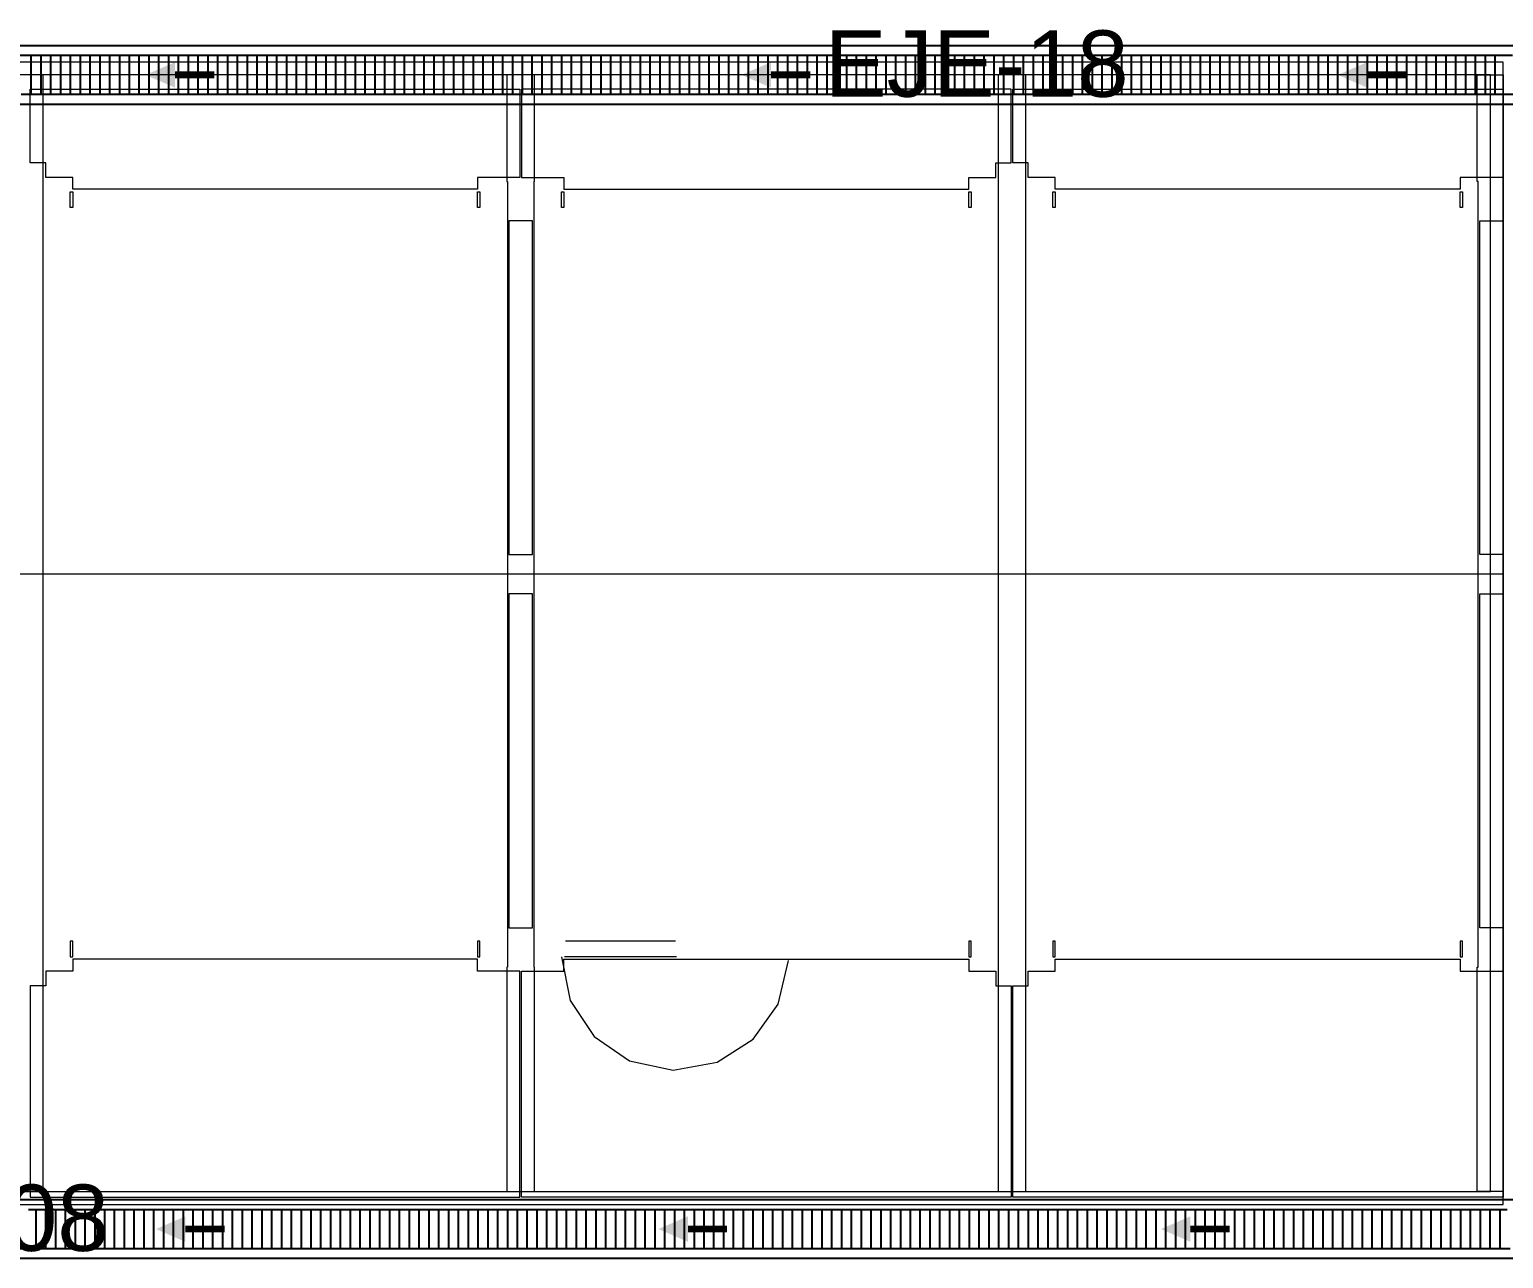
# Model space of a CAD drawing. Header units: metres. Extents: x 354768 to 355417, y 9249536 to 9250102.
# Drawn here: x 354913.1 to 354928.11, y 9249839.64 to 9249852.15 of the extents above; entities that cross this region are included whole.
import ezdxf
from ezdxf.enums import TextEntityAlignment as Align

# ---------------------------------------------------------------- set-up
doc = ezdxf.new("R2010")
doc.units = ezdxf.units.M
doc.header["$LTSCALE"] = 0.25
for name, color, linetype, lineweight in [('ARQ-BASE', 8, 'CONTINUOUS', 13), ('ARQ-TECHO', 8, 'CONTINUOUS', 13), ('ARQ-VEREDA', 9, 'CONTINUOUS', 9), ('CUNETA-S2', 6, 'CONTINUOUS', 35), ('CUNETA-S4', 30, 'CONTINUOUS', 35)]:
    doc.layers.add(name, color=color, linetype=linetype, lineweight=lineweight)
for name, color, linetype, true_color in [('CUN-FLUJO', 1, 'CONTINUOUS', 0xe60000), ('CUN-REJ-BORDE', 4, 'CONTINUOUS', 0x00aae6), ('CUN-REJ-PLATINA', 4, 'CONTINUOUS', 0x78cdf0)]:
    doc.layers.add(name, color=color, linetype=linetype, true_color=true_color)
doc.layers.add('NUDOS', color=7, linetype='CONTINUOUS')
doc.layers.add('TEXTOS', color=7, linetype='CONTINUOUS')
doc.styles.get("Standard").update_dxf_attribs({"font": 'arial.ttf'})

# ---------------------------------------------------------------- blocks, each defined once
blk = doc.blocks.new('ARQUITECTURA_BASE')
at = {"layer": 'ARQ-BASE'}
for points in [[(354918.223, 9249850.206), (354917.983, 9249850.206)], [(354917.983, 9249850.206), (354917.983, 9249846.806)], [(354918.223, 9249846.806), (354918.223, 9249850.206)], [(354927.863, 9249846.806), (354927.863, 9249850.206)], [(354927.863, 9249850.206), (354928.103, 9249850.206)], [(354928.103, 9249850.206), (354928.103, 9249846.806)], [(354917.983, 9249846.806), (354918.223, 9249846.806)], [(354928.103, 9249846.806), (354927.863, 9249846.806)], [(354918.223, 9249846.406), (354917.983, 9249846.406)], [(354917.983, 9249846.406), (354917.983, 9249843.006)], [(354918.223, 9249843.006), (354918.223, 9249846.406)], [(354927.863, 9249843.006), (354927.863, 9249846.406)], [(354927.863, 9249846.406), (354928.103, 9249846.406)], [(354928.103, 9249846.406), (354928.103, 9249843.006)], [(354917.983, 9249843.006), (354918.223, 9249843.006)], [(354928.103, 9249843.006), (354927.863, 9249843.006)]]:
    blk.add_lwpolyline(points, dxfattribs=at)
at = {"layer": 'ARQ-TECHO'}
for points in [[(354928.103, 9249851.821), (354896.888, 9249851.821)], [(354928.103, 9249840.191), (354928.103, 9249851.821)], [(354927.973, 9249851.691), (354897.018, 9249851.691)], [(354913.243, 9249851.691), (354912.963, 9249851.691)], [(354913.243, 9249840.322), (354913.243, 9249851.691)], [(354918.243, 9249851.691), (354917.963, 9249851.691)], [(354917.963, 9249851.691), (354917.963, 9249850.606)], [(354918.243, 9249850.606), (354918.243, 9249851.691)], [(354923.243, 9249851.691), (354922.963, 9249851.691)], [(354922.963, 9249851.691), (354922.963, 9249840.322)], [(354923.243, 9249840.322), (354923.243, 9249851.691)], [(354927.838, 9249850.606), (354927.838, 9249851.691)], [(354927.838, 9249851.691), (354928.103, 9249851.691)], [(354927.973, 9249840.321), (354927.973, 9249851.691)], [(354928.103, 9249851.691), (354928.103, 9249840.321)], [(354917.963, 9249850.606), (354917.968, 9249850.606)], [(354917.968, 9249850.606), (354917.968, 9249842.606)], [(354918.238, 9249842.606), (354918.238, 9249850.606)], [(354918.238, 9249850.606), (354918.243, 9249850.606)], [(354927.848, 9249850.606), (354927.838, 9249850.606)], [(354927.848, 9249842.606), (354927.848, 9249850.606)], [(354928.103, 9249846.606), (354897.018, 9249846.606)], [(354919.678, 9249842.871), (354918.558, 9249842.871)], [(354918.518, 9249842.711), (354918.607, 9249842.266), (354918.85, 9249841.901), (354919.211, 9249841.652), (354919.654, 9249841.556), (354920.101, 9249841.638), (354920.47, 9249841.874), (354920.724, 9249842.231), (354920.828, 9249842.673)], [(354919.688, 9249842.711), (354918.548, 9249842.711)], [(354917.968, 9249842.606), (354917.963, 9249842.606)], [(354917.963, 9249842.606), (354917.963, 9249840.321)], [(354918.243, 9249842.606), (354918.238, 9249842.606)], [(354918.243, 9249840.321), (354918.243, 9249842.606)], [(354927.838, 9249840.321), (354927.838, 9249842.606)], [(354927.838, 9249842.606), (354927.848, 9249842.606)], [(354897.018, 9249840.321), (354927.973, 9249840.321)], [(354912.963, 9249840.322), (354913.243, 9249840.322)], [(354917.963, 9249840.321), (354918.243, 9249840.321)], [(354922.963, 9249840.322), (354923.243, 9249840.322)], [(354928.103, 9249840.321), (354927.838, 9249840.321)], [(354896.888, 9249840.191), (354928.103, 9249840.191)]]:
    blk.add_lwpolyline(points, dxfattribs=at)
for points in [[(354913.543, 9249850.341), (354913.518, 9249850.341), (354913.518, 9249850.501), (354913.543, 9249850.501), (354913.543, 9249850.341)], [(354917.688, 9249850.341), (354917.663, 9249850.341), (354917.663, 9249850.501), (354917.688, 9249850.501), (354917.688, 9249850.341)], [(354918.543, 9249850.341), (354918.518, 9249850.341), (354918.518, 9249850.501), (354918.543, 9249850.501), (354918.543, 9249850.341)], [(354922.688, 9249850.341), (354922.663, 9249850.341), (354922.663, 9249850.501), (354922.688, 9249850.501), (354922.688, 9249850.341)], [(354923.543, 9249850.341), (354923.518, 9249850.341), (354923.518, 9249850.501), (354923.543, 9249850.501), (354923.543, 9249850.341)], [(354927.688, 9249850.341), (354927.663, 9249850.341), (354927.663, 9249850.501), (354927.688, 9249850.501), (354927.688, 9249850.341)], [(354913.518, 9249842.711), (354913.543, 9249842.711), (354913.543, 9249842.871), (354913.518, 9249842.871), (354913.518, 9249842.711)], [(354917.663, 9249842.711), (354917.688, 9249842.711), (354917.688, 9249842.871), (354917.663, 9249842.871), (354917.663, 9249842.711)], [(354922.663, 9249842.711), (354922.688, 9249842.711), (354922.688, 9249842.871), (354922.663, 9249842.871), (354922.663, 9249842.711)], [(354923.518, 9249842.711), (354923.543, 9249842.711), (354923.543, 9249842.871), (354923.518, 9249842.871), (354923.518, 9249842.711)], [(354927.663, 9249842.711), (354927.688, 9249842.711), (354927.688, 9249842.871), (354927.663, 9249842.871), (354927.663, 9249842.711)]]:
    blk.add_lwpolyline(points, close=True, dxfattribs=at)
at = {"layer": 'ARQ-VEREDA'}
for points in [[(354913.11, 9249850.796), (354913.11, 9249851.546)], [(354913.11, 9249851.546), (354918.095, 9249851.546)], [(354918.095, 9249851.546), (354918.095, 9249850.646)], [(354923.095, 9249851.546), (354918.11, 9249851.546)], [(354918.11, 9249851.546), (354918.11, 9249850.646)], [(354923.095, 9249850.796), (354923.095, 9249851.546)], [(354923.11, 9249850.796), (354923.11, 9249851.546)], [(354923.11, 9249851.546), (354928.103, 9249851.546)], [(354928.103, 9249851.546), (354928.103, 9249850.646)], [(354913.268, 9249850.796), (354913.11, 9249850.796)], [(354913.268, 9249850.646), (354913.268, 9249850.796)], [(354922.938, 9249850.646), (354922.938, 9249850.796)], [(354922.938, 9249850.796), (354923.095, 9249850.796)], [(354923.268, 9249850.796), (354923.11, 9249850.796)], [(354923.268, 9249850.646), (354923.268, 9249850.796)], [(354913.543, 9249850.646), (354913.268, 9249850.646)], [(354913.543, 9249850.526), (354913.543, 9249850.646)], [(354918.095, 9249850.646), (354917.663, 9249850.646)], [(354917.663, 9249850.646), (354917.663, 9249850.526)], [(354918.11, 9249850.646), (354918.543, 9249850.646)], [(354918.543, 9249850.646), (354918.543, 9249850.526)], [(354922.663, 9249850.646), (354922.938, 9249850.646)], [(354922.663, 9249850.526), (354922.663, 9249850.646)], [(354923.543, 9249850.646), (354923.268, 9249850.646)], [(354923.543, 9249850.526), (354923.543, 9249850.646)], [(354928.103, 9249850.646), (354927.663, 9249850.646)], [(354927.663, 9249850.646), (354927.663, 9249850.526)], [(354917.663, 9249850.526), (354913.543, 9249850.526)], [(354918.543, 9249850.526), (354922.663, 9249850.526)], [(354927.663, 9249850.526), (354923.543, 9249850.526)], [(354917.663, 9249842.686), (354913.543, 9249842.686)], [(354913.543, 9249842.686), (354913.543, 9249842.566)], [(354917.663, 9249842.566), (354917.663, 9249842.686)], [(354918.543, 9249842.566), (354918.543, 9249842.686)], [(354918.543, 9249842.686), (354922.663, 9249842.686)], [(354922.663, 9249842.686), (354922.663, 9249842.566)], [(354923.543, 9249842.566), (354923.543, 9249842.686)], [(354923.543, 9249842.686), (354927.663, 9249842.686)], [(354927.663, 9249842.686), (354927.663, 9249842.566)], [(354913.543, 9249842.566), (354913.268, 9249842.566)], [(354913.268, 9249842.566), (354913.268, 9249842.416)], [(354918.095, 9249842.566), (354917.663, 9249842.566)], [(354918.095, 9249840.266), (354918.095, 9249842.566)], [(354918.11, 9249840.266), (354918.11, 9249842.566)], [(354918.11, 9249842.566), (354918.543, 9249842.566)], [(354922.663, 9249842.566), (354922.938, 9249842.566)], [(354922.938, 9249842.566), (354922.938, 9249842.416)], [(354923.268, 9249842.416), (354923.268, 9249842.566)], [(354923.268, 9249842.566), (354923.543, 9249842.566)], [(354927.663, 9249842.566), (354928.103, 9249842.566)], [(354928.103, 9249842.566), (354928.103, 9249840.266)], [(354913.268, 9249842.416), (354913.11, 9249842.416)], [(354913.11, 9249842.416), (354913.11, 9249840.266)], [(354922.938, 9249842.416), (354923.095, 9249842.416)], [(354923.095, 9249842.416), (354923.095, 9249840.266)], [(354923.11, 9249840.266), (354923.11, 9249842.416)], [(354923.11, 9249842.416), (354923.268, 9249842.416)], [(354913.11, 9249840.266), (354918.095, 9249840.266)], [(354923.095, 9249840.266), (354918.11, 9249840.266)], [(354928.103, 9249840.266), (354923.11, 9249840.266)]]:
    blk.add_lwpolyline(points, dxfattribs=at)
blk = doc.blocks.new('CUNETAS_SISTEMA_2_CENTRO_FRENTE_SUR')
at = {"layer": 'CUN-FLUJO', "const_width": 0.07}
for points in [[(354915.09, 9249839.94), (354914.69, 9249839.94)], [(354920.204, 9249839.94), (354919.804, 9249839.94)], [(354925.319, 9249839.94), (354924.919, 9249839.94)]]:
    blk.add_lwpolyline(points, dxfattribs=at)
at = {"layer": 'CUN-FLUJO', "true_color": 0xe60000}
for points in [[(354914.39, 9249839.94), (354914.69, 9249839.81), (354914.69, 9249840.07)], [(354919.504, 9249839.94), (354919.804, 9249839.81), (354919.804, 9249840.07)], [(354924.619, 9249839.94), (354924.919, 9249839.81), (354924.919, 9249840.07)]]:
    blk.add_solid(points, dxfattribs=at)
at = {"layer": 'CUN-REJ-BORDE'}
for points in [[(354912.942, 9249840.24), (354913.193, 9249840.24), (354913.444, 9249840.24), (354913.695, 9249840.24), (354913.945, 9249840.24), (354914.196, 9249840.24), (354914.447, 9249840.24), (354914.698, 9249840.24), (354914.949, 9249840.24), (354915.2, 9249840.24), (354915.45, 9249840.24), (354915.701, 9249840.24), (354915.952, 9249840.24), (354916.203, 9249840.24), (354916.454, 9249840.24), (354916.705, 9249840.24), (354916.955, 9249840.24), (354917.206, 9249840.24), (354917.457, 9249840.24), (354917.708, 9249840.24), (354917.959, 9249840.24), (354918.21, 9249840.24), (354918.46, 9249840.24), (354918.711, 9249840.24), (354918.962, 9249840.24), (354919.213, 9249840.24), (354919.464, 9249840.24), (354919.715, 9249840.24), (354919.965, 9249840.24), (354920.216, 9249840.24), (354920.467, 9249840.24), (354920.718, 9249840.24), (354920.969, 9249840.24), (354921.219, 9249840.24), (354921.47, 9249840.24), (354921.721, 9249840.24), (354921.972, 9249840.24), (354922.223, 9249840.24), (354922.474, 9249840.24), (354922.724, 9249840.24), (354922.975, 9249840.24), (354923.226, 9249840.24), (354923.477, 9249840.24), (354923.728, 9249840.24), (354923.979, 9249840.24), (354924.229, 9249840.24), (354924.48, 9249840.24), (354924.731, 9249840.24), (354924.982, 9249840.24), (354925.233, 9249840.24), (354925.484, 9249840.24), (354925.734, 9249840.24), (354925.985, 9249840.24), (354926.236, 9249840.24), (354926.487, 9249840.24), (354926.738, 9249840.24), (354926.989, 9249840.24), (354927.239, 9249840.24), (354927.49, 9249840.24), (354927.741, 9249840.24), (354927.992, 9249840.24), (354928.243, 9249840.24)], [(354913.093, 9249840.14), (354913.344, 9249840.14), (354913.595, 9249840.14), (354913.845, 9249840.14), (354914.096, 9249840.14), (354914.347, 9249840.14), (354914.598, 9249840.14), (354914.849, 9249840.14), (354915.1, 9249840.14), (354915.35, 9249840.14), (354915.601, 9249840.14), (354915.852, 9249840.14), (354916.103, 9249840.14), (354916.354, 9249840.14), (354916.605, 9249840.14), (354916.855, 9249840.14), (354917.106, 9249840.14), (354917.357, 9249840.14), (354917.608, 9249840.14), (354917.859, 9249840.14), (354918.11, 9249840.14), (354918.36, 9249840.14), (354918.611, 9249840.14), (354918.862, 9249840.14), (354919.113, 9249840.14), (354919.364, 9249840.14), (354919.615, 9249840.14), (354919.865, 9249840.14), (354920.116, 9249840.14), (354920.367, 9249840.14), (354920.618, 9249840.14), (354920.869, 9249840.14), (354921.119, 9249840.14), (354921.37, 9249840.14), (354921.621, 9249840.14), (354921.872, 9249840.14), (354922.123, 9249840.14), (354922.374, 9249840.14), (354922.624, 9249840.14), (354922.875, 9249840.14), (354923.126, 9249840.14), (354923.377, 9249840.14), (354923.628, 9249840.14), (354923.879, 9249840.14), (354924.129, 9249840.14), (354924.38, 9249840.14), (354924.631, 9249840.14), (354924.882, 9249840.14), (354925.133, 9249840.14), (354925.384, 9249840.14), (354925.634, 9249840.14), (354925.885, 9249840.14), (354926.136, 9249840.14), (354926.387, 9249840.14), (354926.638, 9249840.14), (354926.889, 9249840.14), (354927.139, 9249840.14), (354927.39, 9249840.14), (354927.641, 9249840.14), (354927.892, 9249840.14), (354928.143, 9249840.14)], [(354928.172, 9249839.74), (354927.921, 9249839.74), (354927.67, 9249839.74), (354927.419, 9249839.74), (354927.168, 9249839.74), (354926.917, 9249839.74), (354926.666, 9249839.74), (354926.414, 9249839.74), (354926.163, 9249839.74), (354925.912, 9249839.74), (354925.661, 9249839.74), (354925.41, 9249839.74), (354925.159, 9249839.74), (354924.908, 9249839.74), (354924.657, 9249839.74), (354924.406, 9249839.74), (354924.155, 9249839.74), (354923.904, 9249839.74), (354923.653, 9249839.74), (354923.402, 9249839.74), (354923.151, 9249839.74), (354922.9, 9249839.74), (354922.649, 9249839.74), (354922.397, 9249839.74), (354922.146, 9249839.74), (354921.895, 9249839.74), (354921.644, 9249839.74), (354921.393, 9249839.74), (354921.142, 9249839.74), (354920.891, 9249839.74), (354920.64, 9249839.74), (354920.389, 9249839.74), (354920.138, 9249839.74), (354919.887, 9249839.74), (354919.636, 9249839.74), (354919.385, 9249839.74), (354919.134, 9249839.74), (354918.883, 9249839.74), (354918.631, 9249839.74), (354918.38, 9249839.74), (354918.129, 9249839.74), (354917.878, 9249839.74), (354917.627, 9249839.74), (354917.376, 9249839.74), (354917.125, 9249839.74), (354916.874, 9249839.74), (354916.623, 9249839.74), (354916.372, 9249839.74), (354916.121, 9249839.74), (354915.87, 9249839.74), (354915.619, 9249839.74), (354915.368, 9249839.74), (354915.117, 9249839.74), (354914.866, 9249839.74), (354914.614, 9249839.74), (354914.363, 9249839.74), (354914.112, 9249839.74), (354913.861, 9249839.74), (354913.61, 9249839.74), (354913.359, 9249839.74), (354913.108, 9249839.74), (354912.857, 9249839.74)], [(354928.317, 9249839.64), (354928.066, 9249839.64), (354927.814, 9249839.64), (354927.563, 9249839.64), (354927.311, 9249839.64), (354927.06, 9249839.64), (354926.809, 9249839.64), (354926.557, 9249839.64), (354926.306, 9249839.64), (354926.054, 9249839.64), (354925.803, 9249839.64), (354925.551, 9249839.64), (354925.3, 9249839.64), (354925.049, 9249839.64), (354924.797, 9249839.64), (354924.546, 9249839.64), (354924.294, 9249839.64), (354924.043, 9249839.64), (354923.791, 9249839.64), (354923.54, 9249839.64), (354923.289, 9249839.64), (354923.037, 9249839.64), (354922.786, 9249839.64), (354922.534, 9249839.64), (354922.283, 9249839.64), (354922.031, 9249839.64), (354921.78, 9249839.64), (354921.529, 9249839.64), (354921.277, 9249839.64), (354921.026, 9249839.64), (354920.774, 9249839.64), (354920.523, 9249839.64), (354920.271, 9249839.64), (354920.02, 9249839.64), (354919.769, 9249839.64), (354919.517, 9249839.64), (354919.266, 9249839.64), (354919.014, 9249839.64), (354918.763, 9249839.64), (354918.511, 9249839.64), (354918.26, 9249839.64), (354918.009, 9249839.64), (354917.757, 9249839.64), (354917.506, 9249839.64), (354917.254, 9249839.64), (354917.003, 9249839.64), (354916.751, 9249839.64), (354916.5, 9249839.64), (354916.249, 9249839.64), (354915.997, 9249839.64), (354915.746, 9249839.64), (354915.494, 9249839.64), (354915.243, 9249839.64), (354914.991, 9249839.64), (354914.74, 9249839.64), (354914.489, 9249839.64), (354914.237, 9249839.64), (354913.986, 9249839.64), (354913.734, 9249839.64), (354913.483, 9249839.64), (354913.231, 9249839.64), (354912.98, 9249839.64)]]:
    blk.add_lwpolyline(points, dxfattribs=at)
at = {"layer": 'CUN-REJ-PLATINA'}
for p, q in [((354913.17, 9249839.74), (354913.17, 9249840.14)), ((354913.27, 9249839.74), (354913.27, 9249840.14)), ((354913.37, 9249839.74), (354913.37, 9249840.14)), ((354913.47, 9249839.74), (354913.47, 9249840.14)), ((354913.57, 9249839.74), (354913.57, 9249840.14)), ((354913.67, 9249839.74), (354913.67, 9249840.14)), ((354913.77, 9249839.74), (354913.77, 9249840.14)), ((354913.87, 9249839.74), (354913.87, 9249840.14)), ((354913.97, 9249839.74), (354913.97, 9249840.14)), ((354914.07, 9249839.74), (354914.07, 9249840.14)), ((354914.17, 9249839.74), (354914.17, 9249840.14)), ((354914.27, 9249839.74), (354914.27, 9249840.14)), ((354914.37, 9249839.74), (354914.37, 9249840.14)), ((354914.47, 9249839.74), (354914.47, 9249840.14)), ((354914.57, 9249839.74), (354914.57, 9249840.14)), ((354914.67, 9249839.74), (354914.67, 9249840.14)), ((354914.77, 9249839.74), (354914.77, 9249840.14)), ((354914.87, 9249839.74), (354914.87, 9249840.14)), ((354914.97, 9249839.74), (354914.97, 9249840.14)), ((354915.07, 9249839.74), (354915.07, 9249840.14)), ((354915.17, 9249839.74), (354915.17, 9249840.14)), ((354915.27, 9249839.74), (354915.27, 9249840.14)), ((354915.37, 9249839.74), (354915.37, 9249840.14)), ((354915.47, 9249839.74), (354915.47, 9249840.14)), ((354915.57, 9249839.74), (354915.57, 9249840.14)), ((354915.67, 9249839.74), (354915.67, 9249840.14)), ((354915.77, 9249839.74), (354915.77, 9249840.14)), ((354915.87, 9249839.74), (354915.87, 9249840.14)), ((354915.97, 9249839.74), (354915.97, 9249840.14)), ((354916.07, 9249839.74), (354916.07, 9249840.14)), ((354916.17, 9249839.74), (354916.17, 9249840.14)), ((354916.27, 9249839.74), (354916.27, 9249840.14)), ((354916.37, 9249839.74), (354916.37, 9249840.14)), ((354916.47, 9249839.74), (354916.47, 9249840.14)), ((354916.57, 9249839.74), (354916.57, 9249840.14)), ((354916.67, 9249839.74), (354916.67, 9249840.14)), ((354916.77, 9249839.74), (354916.77, 9249840.14)), ((354916.87, 9249839.74), (354916.87, 9249840.14)), ((354916.97, 9249839.74), (354916.97, 9249840.14)), ((354917.07, 9249839.74), (354917.07, 9249840.14)), ((354917.17, 9249839.74), (354917.17, 9249840.14)), ((354917.27, 9249839.74), (354917.27, 9249840.14)), ((354917.37, 9249839.74), (354917.37, 9249840.14)), ((354917.47, 9249839.74), (354917.47, 9249840.14)), ((354917.57, 9249839.74), (354917.57, 9249840.14)), ((354917.67, 9249839.74), (354917.67, 9249840.14)), ((354917.77, 9249839.74), (354917.77, 9249840.14)), ((354917.87, 9249839.74), (354917.87, 9249840.14)), ((354917.97, 9249839.74), (354917.97, 9249840.14)), ((354918.07, 9249839.74), (354918.07, 9249840.14)), ((354918.17, 9249839.74), (354918.17, 9249840.14)), ((354918.27, 9249839.74), (354918.27, 9249840.14)), ((354918.37, 9249839.74), (354918.37, 9249840.14)), ((354918.47, 9249839.74), (354918.47, 9249840.14)), ((354918.57, 9249839.74), (354918.57, 9249840.14)), ((354918.67, 9249839.74), (354918.67, 9249840.14)), ((354918.77, 9249839.74), (354918.77, 9249840.14)), ((354918.87, 9249839.74), (354918.87, 9249840.14)), ((354918.97, 9249839.74), (354918.97, 9249840.14)), ((354919.07, 9249839.74), (354919.07, 9249840.14)), ((354919.17, 9249839.74), (354919.17, 9249840.14)), ((354919.27, 9249839.74), (354919.27, 9249840.14)), ((354919.37, 9249839.74), (354919.37, 9249840.14)), ((354919.47, 9249839.74), (354919.47, 9249840.14)), ((354919.57, 9249839.74), (354919.57, 9249840.14)), ((354919.67, 9249839.74), (354919.67, 9249840.14)), ((354919.77, 9249839.74), (354919.77, 9249840.14)), ((354919.87, 9249839.74), (354919.87, 9249840.14)), ((354919.97, 9249839.74), (354919.97, 9249840.14)), ((354920.07, 9249839.74), (354920.07, 9249840.14)), ((354920.17, 9249839.74), (354920.17, 9249840.14)), ((354920.27, 9249839.74), (354920.27, 9249840.14)), ((354920.37, 9249839.74), (354920.37, 9249840.14)), ((354920.47, 9249839.74), (354920.47, 9249840.14)), ((354920.57, 9249839.74), (354920.57, 9249840.14)), ((354920.67, 9249839.74), (354920.67, 9249840.14)), ((354920.77, 9249839.74), (354920.77, 9249840.14)), ((354920.87, 9249839.74), (354920.87, 9249840.14)), ((354920.97, 9249839.74), (354920.97, 9249840.14)), ((354921.07, 9249839.74), (354921.07, 9249840.14)), ((354921.17, 9249839.74), (354921.17, 9249840.14)), ((354921.27, 9249839.74), (354921.27, 9249840.14)), ((354921.37, 9249839.74), (354921.37, 9249840.14)), ((354921.47, 9249839.74), (354921.47, 9249840.14)), ((354921.57, 9249839.74), (354921.57, 9249840.14)), ((354921.67, 9249839.74), (354921.67, 9249840.14)), ((354921.77, 9249839.74), (354921.77, 9249840.14)), ((354921.87, 9249839.74), (354921.87, 9249840.14)), ((354921.97, 9249839.74), (354921.97, 9249840.14)), ((354922.07, 9249839.74), (354922.07, 9249840.14)), ((354922.17, 9249839.74), (354922.17, 9249840.14)), ((354922.27, 9249839.74), (354922.27, 9249840.14)), ((354922.37, 9249839.74), (354922.37, 9249840.14)), ((354922.47, 9249839.74), (354922.47, 9249840.14)), ((354922.57, 9249839.74), (354922.57, 9249840.14)), ((354922.67, 9249839.74), (354922.67, 9249840.14)), ((354922.77, 9249839.74), (354922.77, 9249840.14)), ((354922.87, 9249839.74), (354922.87, 9249840.14)), ((354922.97, 9249839.74), (354922.97, 9249840.14)), ((354923.07, 9249839.74), (354923.07, 9249840.14)), ((354923.17, 9249839.74), (354923.17, 9249840.14)), ((354923.27, 9249839.74), (354923.27, 9249840.14)), ((354923.37, 9249839.74), (354923.37, 9249840.14)), ((354923.47, 9249839.74), (354923.47, 9249840.14)), ((354923.57, 9249839.74), (354923.57, 9249840.14)), ((354923.67, 9249839.74), (354923.67, 9249840.14)), ((354923.77, 9249839.74), (354923.77, 9249840.14)), ((354923.87, 9249839.74), (354923.87, 9249840.14)), ((354923.97, 9249839.74), (354923.97, 9249840.14)), ((354924.07, 9249839.74), (354924.07, 9249840.14)), ((354924.17, 9249839.74), (354924.17, 9249840.14)), ((354924.27, 9249839.74), (354924.27, 9249840.14)), ((354924.37, 9249839.74), (354924.37, 9249840.14)), ((354924.47, 9249839.74), (354924.47, 9249840.14)), ((354924.57, 9249839.74), (354924.57, 9249840.14)), ((354924.67, 9249839.74), (354924.67, 9249840.14)), ((354924.77, 9249839.74), (354924.77, 9249840.14)), ((354924.87, 9249839.74), (354924.87, 9249840.14)), ((354924.97, 9249839.74), (354924.97, 9249840.14)), ((354925.07, 9249839.74), (354925.07, 9249840.14)), ((354925.17, 9249839.74), (354925.17, 9249840.14)), ((354925.27, 9249839.74), (354925.27, 9249840.14)), ((354925.37, 9249839.74), (354925.37, 9249840.14)), ((354925.47, 9249839.74), (354925.47, 9249840.14)), ((354925.57, 9249839.74), (354925.57, 9249840.14)), ((354925.67, 9249839.74), (354925.67, 9249840.14)), ((354925.77, 9249839.74), (354925.77, 9249840.14)), ((354925.87, 9249839.74), (354925.87, 9249840.14)), ((354925.97, 9249839.74), (354925.97, 9249840.14)), ((354926.07, 9249839.74), (354926.07, 9249840.14)), ((354926.17, 9249839.74), (354926.17, 9249840.14)), ((354926.27, 9249839.74), (354926.27, 9249840.14)), ((354926.37, 9249839.74), (354926.37, 9249840.14)), ((354926.47, 9249839.74), (354926.47, 9249840.14)), ((354926.57, 9249839.74), (354926.57, 9249840.14)), ((354926.67, 9249839.74), (354926.67, 9249840.14)), ((354926.77, 9249839.74), (354926.77, 9249840.14)), ((354926.87, 9249839.74), (354926.87, 9249840.14)), ((354926.97, 9249839.74), (354926.97, 9249840.14)), ((354927.07, 9249839.74), (354927.07, 9249840.14)), ((354927.17, 9249839.74), (354927.17, 9249840.14)), ((354927.27, 9249839.74), (354927.27, 9249840.14)), ((354927.37, 9249839.74), (354927.37, 9249840.14)), ((354927.47, 9249839.74), (354927.47, 9249840.14)), ((354927.57, 9249839.74), (354927.57, 9249840.14)), ((354927.67, 9249839.74), (354927.67, 9249840.14)), ((354927.77, 9249839.74), (354927.77, 9249840.14)), ((354927.87, 9249839.74), (354927.87, 9249840.14)), ((354927.97, 9249839.74), (354927.97, 9249840.14)), ((354928.07, 9249839.74), (354928.07, 9249840.14))]:
    blk.add_line(p, q, dxfattribs=at)
blk = doc.blocks.new('CUNETAS_SISTEMA_4_NORTE')
at = {"layer": 'CUN-FLUJO', "const_width": 0.07}
for points in [[(354914.984, 9249851.69), (354914.584, 9249851.69)], [(354921.051, 9249851.69), (354920.651, 9249851.69)], [(354927.119, 9249851.69), (354926.719, 9249851.69)]]:
    blk.add_lwpolyline(points, dxfattribs=at)
at = {"layer": 'CUN-FLUJO', "true_color": 0xe60000}
for points in [[(354914.284, 9249851.69), (354914.584, 9249851.56), (354914.584, 9249851.82)], [(354920.351, 9249851.69), (354920.651, 9249851.56), (354920.651, 9249851.82)], [(354926.419, 9249851.69), (354926.719, 9249851.56), (354926.719, 9249851.82)]]:
    blk.add_solid(points, dxfattribs=at)
at = {"layer": 'CUN-REJ-BORDE'}
for points in [[(354928.24, 9249851.39), (354927.99, 9249851.39), (354927.739, 9249851.39), (354927.489, 9249851.39), (354927.239, 9249851.39), (354926.989, 9249851.39), (354926.739, 9249851.39), (354926.488, 9249851.39), (354926.238, 9249851.39), (354925.988, 9249851.39), (354925.738, 9249851.39), (354925.488, 9249851.39), (354925.237, 9249851.39), (354924.987, 9249851.39), (354924.737, 9249851.39), (354924.487, 9249851.39), (354924.236, 9249851.39), (354923.986, 9249851.39), (354923.736, 9249851.39), (354923.486, 9249851.39), (354923.236, 9249851.39), (354922.985, 9249851.39), (354922.735, 9249851.39), (354922.485, 9249851.39), (354922.235, 9249851.39), (354921.985, 9249851.39), (354921.734, 9249851.39), (354921.484, 9249851.39), (354921.234, 9249851.39), (354920.984, 9249851.39), (354920.734, 9249851.39), (354920.483, 9249851.39), (354920.233, 9249851.39), (354919.983, 9249851.39), (354919.733, 9249851.39), (354919.482, 9249851.39), (354919.232, 9249851.39), (354918.982, 9249851.39), (354918.732, 9249851.39), (354918.482, 9249851.39), (354918.231, 9249851.39), (354917.981, 9249851.39), (354917.731, 9249851.39), (354917.481, 9249851.39), (354917.231, 9249851.39), (354916.98, 9249851.39), (354916.73, 9249851.39), (354916.48, 9249851.39), (354916.23, 9249851.39), (354915.98, 9249851.39), (354915.729, 9249851.39), (354915.479, 9249851.39), (354915.229, 9249851.39), (354914.979, 9249851.39), (354914.728, 9249851.39), (354914.478, 9249851.39), (354914.228, 9249851.39), (354913.978, 9249851.39), (354913.728, 9249851.39), (354913.477, 9249851.39), (354913.227, 9249851.39), (354912.977, 9249851.39)], [(354928.281, 9249851.49), (354928.031, 9249851.49), (354927.781, 9249851.49), (354927.531, 9249851.49), (354927.28, 9249851.49), (354927.03, 9249851.49), (354926.78, 9249851.49), (354926.53, 9249851.49), (354926.279, 9249851.49), (354926.029, 9249851.49), (354925.779, 9249851.49), (354925.529, 9249851.49), (354925.279, 9249851.49), (354925.028, 9249851.49), (354924.778, 9249851.49), (354924.528, 9249851.49), (354924.278, 9249851.49), (354924.028, 9249851.49), (354923.777, 9249851.49), (354923.527, 9249851.49), (354923.277, 9249851.49), (354923.027, 9249851.49), (354922.777, 9249851.49), (354922.526, 9249851.49), (354922.276, 9249851.49), (354922.026, 9249851.49), (354921.776, 9249851.49), (354921.526, 9249851.49), (354921.275, 9249851.49), (354921.025, 9249851.49), (354920.775, 9249851.49), (354920.525, 9249851.49), (354920.274, 9249851.49), (354920.024, 9249851.49), (354919.774, 9249851.49), (354919.524, 9249851.49), (354919.274, 9249851.49), (354919.023, 9249851.49), (354918.773, 9249851.49), (354918.523, 9249851.49), (354918.273, 9249851.49), (354918.023, 9249851.49), (354917.772, 9249851.49), (354917.522, 9249851.49), (354917.272, 9249851.49), (354917.022, 9249851.49), (354916.772, 9249851.49), (354916.521, 9249851.49), (354916.271, 9249851.49), (354916.021, 9249851.49), (354915.771, 9249851.49), (354915.521, 9249851.49), (354915.27, 9249851.49), (354915.02, 9249851.49), (354914.77, 9249851.49), (354914.52, 9249851.49), (354914.269, 9249851.49), (354914.019, 9249851.49), (354913.769, 9249851.49), (354913.519, 9249851.49), (354913.269, 9249851.49), (354913.018, 9249851.49)], [(354912.934, 9249851.89), (354913.184, 9249851.89), (354913.434, 9249851.89), (354913.684, 9249851.89), (354913.935, 9249851.89), (354914.185, 9249851.89), (354914.435, 9249851.89), (354914.685, 9249851.89), (354914.935, 9249851.89), (354915.186, 9249851.89), (354915.436, 9249851.89), (354915.686, 9249851.89), (354915.936, 9249851.89), (354916.186, 9249851.89), (354916.437, 9249851.89), (354916.687, 9249851.89), (354916.937, 9249851.89), (354917.187, 9249851.89), (354917.438, 9249851.89), (354917.688, 9249851.89), (354917.938, 9249851.89), (354918.188, 9249851.89), (354918.438, 9249851.89), (354918.689, 9249851.89), (354918.939, 9249851.89), (354919.189, 9249851.89), (354919.439, 9249851.89), (354919.689, 9249851.89), (354919.94, 9249851.89), (354920.19, 9249851.89), (354920.44, 9249851.89), (354920.69, 9249851.89), (354920.94, 9249851.89), (354921.191, 9249851.89), (354921.441, 9249851.89), (354921.691, 9249851.89), (354921.941, 9249851.89), (354922.191, 9249851.89), (354922.442, 9249851.89), (354922.692, 9249851.89), (354922.942, 9249851.89), (354923.192, 9249851.89), (354923.442, 9249851.89), (354923.693, 9249851.89), (354923.943, 9249851.89), (354924.193, 9249851.89), (354924.443, 9249851.89), (354924.693, 9249851.89), (354924.944, 9249851.89), (354925.194, 9249851.89), (354925.444, 9249851.89), (354925.694, 9249851.89), (354925.944, 9249851.89), (354926.195, 9249851.89), (354926.445, 9249851.89), (354926.695, 9249851.89), (354926.945, 9249851.89), (354927.195, 9249851.89), (354927.446, 9249851.89), (354927.696, 9249851.89), (354927.946, 9249851.89), (354928.196, 9249851.89)], [(354912.975, 9249851.99), (354913.225, 9249851.99), (354913.476, 9249851.99), (354913.726, 9249851.99), (354913.976, 9249851.99), (354914.226, 9249851.99), (354914.476, 9249851.99), (354914.727, 9249851.99), (354914.977, 9249851.99), (354915.227, 9249851.99), (354915.477, 9249851.99), (354915.727, 9249851.99), (354915.978, 9249851.99), (354916.228, 9249851.99), (354916.478, 9249851.99), (354916.728, 9249851.99), (354916.978, 9249851.99), (354917.229, 9249851.99), (354917.479, 9249851.99), (354917.729, 9249851.99), (354917.979, 9249851.99), (354918.23, 9249851.99), (354918.48, 9249851.99), (354918.73, 9249851.99), (354918.98, 9249851.99), (354919.23, 9249851.99), (354919.481, 9249851.99), (354919.731, 9249851.99), (354919.981, 9249851.99), (354920.231, 9249851.99), (354920.481, 9249851.99), (354920.732, 9249851.99), (354920.982, 9249851.99), (354921.232, 9249851.99), (354921.482, 9249851.99), (354921.732, 9249851.99), (354921.983, 9249851.99), (354922.233, 9249851.99), (354922.483, 9249851.99), (354922.733, 9249851.99), (354922.983, 9249851.99), (354923.234, 9249851.99), (354923.484, 9249851.99), (354923.734, 9249851.99), (354923.984, 9249851.99), (354924.234, 9249851.99), (354924.485, 9249851.99), (354924.735, 9249851.99), (354924.985, 9249851.99), (354925.235, 9249851.99), (354925.485, 9249851.99), (354925.736, 9249851.99), (354925.986, 9249851.99), (354926.236, 9249851.99), (354926.486, 9249851.99), (354926.736, 9249851.99), (354926.987, 9249851.99), (354927.237, 9249851.99), (354927.487, 9249851.99), (354927.737, 9249851.99), (354927.987, 9249851.99), (354928.238, 9249851.99)]]:
    blk.add_lwpolyline(points, dxfattribs=at)
at = {"layer": 'CUN-REJ-PLATINA'}
for p, q in [((354913.121, 9249851.49), (354913.121, 9249851.89)), ((354913.221, 9249851.49), (354913.221, 9249851.89)), ((354913.321, 9249851.49), (354913.321, 9249851.89)), ((354913.421, 9249851.49), (354913.421, 9249851.89)), ((354913.521, 9249851.49), (354913.521, 9249851.89)), ((354913.621, 9249851.49), (354913.621, 9249851.89)), ((354913.721, 9249851.49), (354913.721, 9249851.89)), ((354913.821, 9249851.49), (354913.821, 9249851.89)), ((354913.921, 9249851.49), (354913.921, 9249851.89)), ((354914.021, 9249851.49), (354914.021, 9249851.89)), ((354914.121, 9249851.49), (354914.121, 9249851.89)), ((354914.221, 9249851.49), (354914.221, 9249851.89)), ((354914.321, 9249851.49), (354914.321, 9249851.89)), ((354914.421, 9249851.49), (354914.421, 9249851.89)), ((354914.521, 9249851.49), (354914.521, 9249851.89)), ((354914.621, 9249851.49), (354914.621, 9249851.89)), ((354914.721, 9249851.49), (354914.721, 9249851.89)), ((354914.821, 9249851.49), (354914.821, 9249851.89)), ((354914.921, 9249851.49), (354914.921, 9249851.89)), ((354915.021, 9249851.49), (354915.021, 9249851.89)), ((354915.121, 9249851.49), (354915.121, 9249851.89)), ((354915.221, 9249851.49), (354915.221, 9249851.89)), ((354915.321, 9249851.49), (354915.321, 9249851.89)), ((354915.421, 9249851.49), (354915.421, 9249851.89)), ((354915.521, 9249851.49), (354915.521, 9249851.89)), ((354915.621, 9249851.49), (354915.621, 9249851.89)), ((354915.721, 9249851.49), (354915.721, 9249851.89)), ((354915.821, 9249851.49), (354915.821, 9249851.89)), ((354915.921, 9249851.49), (354915.921, 9249851.89)), ((354916.021, 9249851.49), (354916.021, 9249851.89)), ((354916.121, 9249851.49), (354916.121, 9249851.89)), ((354916.221, 9249851.49), (354916.221, 9249851.89)), ((354916.321, 9249851.49), (354916.321, 9249851.89)), ((354916.421, 9249851.49), (354916.421, 9249851.89)), ((354916.521, 9249851.49), (354916.521, 9249851.89)), ((354916.621, 9249851.49), (354916.621, 9249851.89)), ((354916.721, 9249851.49), (354916.721, 9249851.89)), ((354916.821, 9249851.49), (354916.821, 9249851.89)), ((354916.921, 9249851.49), (354916.921, 9249851.89)), ((354917.021, 9249851.49), (354917.021, 9249851.89)), ((354917.121, 9249851.49), (354917.121, 9249851.89)), ((354917.221, 9249851.49), (354917.221, 9249851.89)), ((354917.321, 9249851.49), (354917.321, 9249851.89)), ((354917.421, 9249851.49), (354917.421, 9249851.89)), ((354917.521, 9249851.49), (354917.521, 9249851.89)), ((354917.621, 9249851.49), (354917.621, 9249851.89)), ((354917.721, 9249851.49), (354917.721, 9249851.89)), ((354917.821, 9249851.49), (354917.821, 9249851.89)), ((354917.921, 9249851.49), (354917.921, 9249851.89)), ((354918.021, 9249851.49), (354918.021, 9249851.89)), ((354918.121, 9249851.49), (354918.121, 9249851.89)), ((354918.221, 9249851.49), (354918.221, 9249851.89)), ((354918.321, 9249851.49), (354918.321, 9249851.89)), ((354918.421, 9249851.49), (354918.421, 9249851.89)), ((354918.521, 9249851.49), (354918.521, 9249851.89)), ((354918.621, 9249851.49), (354918.621, 9249851.89)), ((354918.721, 9249851.49), (354918.721, 9249851.89)), ((354918.821, 9249851.49), (354918.821, 9249851.89)), ((354918.921, 9249851.49), (354918.921, 9249851.89)), ((354919.021, 9249851.49), (354919.021, 9249851.89)), ((354919.121, 9249851.49), (354919.121, 9249851.89)), ((354919.221, 9249851.49), (354919.221, 9249851.89)), ((354919.321, 9249851.49), (354919.321, 9249851.89)), ((354919.421, 9249851.49), (354919.421, 9249851.89)), ((354919.521, 9249851.49), (354919.521, 9249851.89)), ((354919.621, 9249851.49), (354919.621, 9249851.89)), ((354919.721, 9249851.49), (354919.721, 9249851.89)), ((354919.821, 9249851.49), (354919.821, 9249851.89)), ((354919.921, 9249851.49), (354919.921, 9249851.89)), ((354920.021, 9249851.49), (354920.021, 9249851.89)), ((354920.121, 9249851.49), (354920.121, 9249851.89)), ((354920.221, 9249851.49), (354920.221, 9249851.89)), ((354920.321, 9249851.49), (354920.321, 9249851.89)), ((354920.421, 9249851.49), (354920.421, 9249851.89)), ((354920.521, 9249851.49), (354920.521, 9249851.89)), ((354920.621, 9249851.49), (354920.621, 9249851.89)), ((354920.721, 9249851.49), (354920.721, 9249851.89)), ((354920.821, 9249851.49), (354920.821, 9249851.89)), ((354920.921, 9249851.49), (354920.921, 9249851.89)), ((354921.021, 9249851.49), (354921.021, 9249851.89)), ((354921.121, 9249851.49), (354921.121, 9249851.89)), ((354921.221, 9249851.49), (354921.221, 9249851.89)), ((354921.321, 9249851.49), (354921.321, 9249851.89)), ((354921.421, 9249851.49), (354921.421, 9249851.89)), ((354921.521, 9249851.49), (354921.521, 9249851.89)), ((354921.621, 9249851.49), (354921.621, 9249851.89)), ((354921.721, 9249851.49), (354921.721, 9249851.89)), ((354921.821, 9249851.49), (354921.821, 9249851.89)), ((354921.921, 9249851.49), (354921.921, 9249851.89)), ((354922.021, 9249851.49), (354922.021, 9249851.89)), ((354922.121, 9249851.49), (354922.121, 9249851.89)), ((354922.221, 9249851.49), (354922.221, 9249851.89)), ((354922.321, 9249851.49), (354922.321, 9249851.89)), ((354922.421, 9249851.49), (354922.421, 9249851.89)), ((354922.521, 9249851.49), (354922.521, 9249851.89)), ((354922.621, 9249851.49), (354922.621, 9249851.89)), ((354922.721, 9249851.49), (354922.721, 9249851.89)), ((354922.821, 9249851.49), (354922.821, 9249851.89)), ((354922.921, 9249851.49), (354922.921, 9249851.89)), ((354923.021, 9249851.49), (354923.021, 9249851.89)), ((354923.121, 9249851.49), (354923.121, 9249851.89)), ((354923.221, 9249851.49), (354923.221, 9249851.89)), ((354923.321, 9249851.49), (354923.321, 9249851.89)), ((354923.421, 9249851.49), (354923.421, 9249851.89)), ((354923.521, 9249851.49), (354923.521, 9249851.89)), ((354923.621, 9249851.49), (354923.621, 9249851.89)), ((354923.721, 9249851.49), (354923.721, 9249851.89)), ((354923.821, 9249851.49), (354923.821, 9249851.89)), ((354923.921, 9249851.49), (354923.921, 9249851.89)), ((354924.021, 9249851.49), (354924.021, 9249851.89)), ((354924.121, 9249851.49), (354924.121, 9249851.89)), ((354924.221, 9249851.49), (354924.221, 9249851.89)), ((354924.321, 9249851.49), (354924.321, 9249851.89)), ((354924.421, 9249851.49), (354924.421, 9249851.89)), ((354924.521, 9249851.49), (354924.521, 9249851.89)), ((354924.621, 9249851.49), (354924.621, 9249851.89)), ((354924.721, 9249851.49), (354924.721, 9249851.89)), ((354924.821, 9249851.49), (354924.821, 9249851.89)), ((354924.921, 9249851.49), (354924.921, 9249851.89)), ((354925.021, 9249851.49), (354925.021, 9249851.89)), ((354925.121, 9249851.49), (354925.121, 9249851.89)), ((354925.221, 9249851.49), (354925.221, 9249851.89)), ((354925.321, 9249851.49), (354925.321, 9249851.89)), ((354925.421, 9249851.49), (354925.421, 9249851.89)), ((354925.521, 9249851.49), (354925.521, 9249851.89)), ((354925.621, 9249851.49), (354925.621, 9249851.89)), ((354925.721, 9249851.49), (354925.721, 9249851.89)), ((354925.821, 9249851.49), (354925.821, 9249851.89)), ((354925.921, 9249851.49), (354925.921, 9249851.89)), ((354926.021, 9249851.49), (354926.021, 9249851.89)), ((354926.121, 9249851.49), (354926.121, 9249851.89)), ((354926.221, 9249851.49), (354926.221, 9249851.89)), ((354926.321, 9249851.49), (354926.321, 9249851.89)), ((354926.421, 9249851.49), (354926.421, 9249851.89)), ((354926.521, 9249851.49), (354926.521, 9249851.89)), ((354926.621, 9249851.49), (354926.621, 9249851.89)), ((354926.721, 9249851.49), (354926.721, 9249851.89)), ((354926.821, 9249851.49), (354926.821, 9249851.89)), ((354926.921, 9249851.49), (354926.921, 9249851.89)), ((354927.021, 9249851.49), (354927.021, 9249851.89)), ((354927.121, 9249851.49), (354927.121, 9249851.89)), ((354927.221, 9249851.49), (354927.221, 9249851.89)), ((354927.321, 9249851.49), (354927.321, 9249851.89)), ((354927.421, 9249851.49), (354927.421, 9249851.89)), ((354927.521, 9249851.49), (354927.521, 9249851.89)), ((354927.621, 9249851.49), (354927.621, 9249851.89)), ((354927.721, 9249851.49), (354927.721, 9249851.89)), ((354927.821, 9249851.49), (354927.821, 9249851.89)), ((354927.921, 9249851.49), (354927.921, 9249851.89)), ((354928.021, 9249851.49), (354928.021, 9249851.89))]:
    blk.add_line(p, q, dxfattribs=at)
blk = doc.blocks.new('ROTULOS_RED')
at = {"layer": 'TEXTOS', "color": 30}
blk.add_text('EJE-18', height=0.675, dxfattribs=at).set_placement((354921.198, 9249851.265), align=Align.BOTTOM_LEFT)
at = {"layer": 'TEXTOS', "color": 6}
blk.add_text('EJE-08', height=0.675, dxfattribs=at).set_placement((354910.819, 9249839.515), align=Align.BOTTOM_LEFT)

msp = doc.modelspace()

# ---------------------------------------------------------------- block references
at = {"layer": 'ARQ-BASE'}
msp.add_blockref('ARQUITECTURA_BASE', (0, 0), dxfattribs=at)
at = {"layer": 'CUNETA-S2'}
msp.add_blockref('CUNETAS_SISTEMA_2_CENTRO_FRENTE_SUR', (0, 0), dxfattribs=at)
at = {"layer": 'CUNETA-S4'}
msp.add_blockref('CUNETAS_SISTEMA_4_NORTE', (0, 0), dxfattribs=at)
at = {"layer": 'NUDOS'}
msp.add_blockref('ROTULOS_RED', (0, 0), dxfattribs=at)

doc.saveas('drawing.dxf')
